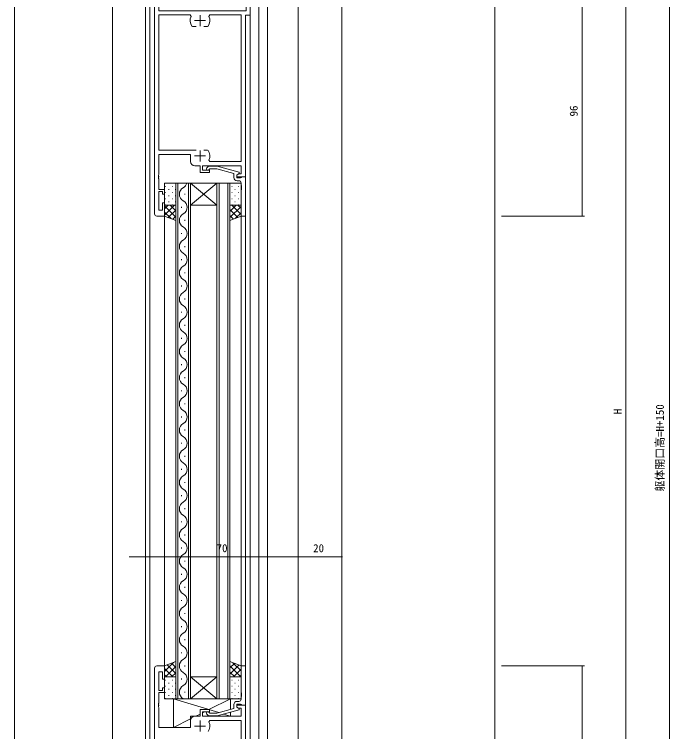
# Model space of a CAD drawing. Units: millimetres, scale not verified. Extents: x -742 to 539, y -420 to 386.
# Drawn here: x -501.8 to -201.8, y -111.1 to 217.4 of the extents above; entities that cross this region are included whole.
import ezdxf
from ezdxf.enums import TextEntityAlignment as Align

# ---------------------------------------------------------------- set-up
doc = ezdxf.new("R2010")
doc.units = ezdxf.units.MM
doc.header["$LTSCALE"] = 2
for name, color, linetype, lineweight in [('0-3_YKK_12', 2, 'Continuous', 9), ('0-4_YSS_K', 3, 'Continuous', 9), ('0-5_YKK_D', 6, 'Continuous', 9), ('0-6_YKK_13', 4, 'Continuous', 9), ('0-7_YKK_11', 7, 'Continuous', 9)]:
    doc.layers.add(name, color=color, linetype=linetype, lineweight=lineweight)
doc.styles.add('ＭＳ ゴシック', font='')
doc.styles.get('ＭＳ ゴシック').set_extended_font_data('MS Gothic')

msp = doc.modelspace()

# ---------------------------------------------------------------- linework, layer by layer
at = {"layer": '0-3_YKK_12'}
for p, q in [((-351.82, -164.311), (-351.82, 250.997)), ((-441.82, -207.279), (-441.82, 236.296)), ((-371.82, -178.721), (-371.82, 236.296)), ((-389.82, -166.004), (-389.82, 220.996)), ((-385.92, -166.004), (-385.92, 220.996)), ((-427.92, 139.996), (-421.12, 139.996)), ((-427.92, -96.004), (-427.92, 139.996)), ((-426.92, 139.996), (-426.92, -96.004)), ((-422.12, -96.004), (-422.12, 139.996)), ((-409.12, 139.996), (-421.12, 129.996)), ((-421.12, 139.996), (-409.12, 129.996)), ((-421.12, 139.996), (-409.12, 139.996)), ((-421.12, 139.996), (-421.12, -96.004)), ((-409.12, 139.996), (-403.12, 139.996)), ((-409.12, -96.004), (-409.12, 139.996)), ((-408.12, 139.996), (-408.12, -96.004)), ((-404.12, -96.004), (-404.12, 139.996)), ((-403.12, 139.996), (-403.12, -96.004)), ((-423.76, 134.796), (-423.76, 135.196)), ((-425.28, 128.796), (-425.28, 129.196)), ((-421.12, 129.996), (-409.12, 129.996)), ((-433.02, -81.004), (-433.02, 124.996)), ((-398.02, -81.004), (-398.02, 124.996)), ((-396.02, -81.304), (-396.02, 125.296)), ((-423.76, 122.796), (-423.76, 123.196)), ((-425.28, 116.796), (-425.28, 117.196)), ((-423.76, 110.796), (-423.76, 111.196)), ((-425.28, 104.796), (-425.28, 105.196)), ((-423.76, 98.796), (-423.76, 99.196)), ((-425.28, 92.796), (-425.28, 93.196)), ((-423.76, 86.796), (-423.76, 87.196)), ((-425.28, 80.796), (-425.28, 81.196)), ((-423.76, 74.796), (-423.76, 75.196)), ((-425.28, 68.796), (-425.28, 69.196)), ((-423.76, 62.796), (-423.76, 63.196)), ((-425.28, 56.796), (-425.28, 57.196)), ((-423.76, 50.796), (-423.76, 51.196)), ((-425.28, 44.796), (-425.28, 45.196)), ((-423.76, 38.796), (-423.76, 39.196)), ((-425.28, 32.796), (-425.28, 33.196)), ((-423.76, 26.796), (-423.76, 27.196)), ((-425.28, 20.796), (-425.28, 21.196)), ((-423.76, 14.796), (-423.76, 15.196)), ((-425.28, 8.796), (-425.28, 9.196)), ((-423.76, 2.796), (-423.76, 3.196)), ((-425.28, -3.204), (-425.28, -2.804)), ((-423.76, -9.204), (-423.76, -8.804)), ((-425.28, -15.204), (-425.28, -14.804)), ((-423.76, -21.204), (-423.76, -20.804)), ((-425.28, -27.204), (-425.28, -26.804)), ((-423.76, -33.204), (-423.76, -32.804)), ((-425.28, -39.204), (-425.28, -38.804)), ((-423.76, -45.204), (-423.76, -44.804)), ((-425.28, -51.204), (-425.28, -50.804)), ((-423.76, -57.204), (-423.76, -56.804)), ((-425.28, -63.204), (-425.28, -62.804)), ((-423.76, -69.204), (-423.76, -68.804)), ((-425.28, -75.204), (-425.28, -74.804)), ((-423.76, -81.204), (-423.76, -80.804)), ((-425.28, -87.204), (-425.28, -86.804)), ((-409.12, -96.004), (-421.12, -86.004)), ((-421.12, -96.004), (-409.12, -86.004)), ((-421.12, -86.004), (-409.12, -86.004)), ((-423.76, -93.204), (-423.76, -92.804)), ((-421.12, -96.004), (-427.92, -96.004)), ((-421.12, -96.004), (-409.12, -96.004)), ((-403.12, -96.004), (-409.12, -96.004))]:
    msp.add_line(p, q, dxfattribs=at)
for points in [[(-439.82, -186.004), (-439.82, 229.996), (-393.82, 229.996)], [(-439.82, -186.004), (-393.82, -186.004), (-393.82, 229.996)]]:
    msp.add_lwpolyline(points, dxfattribs=at)
for centre, start, end in [((-422.843, 134.996), 119.20253, 240.79745), ((-426.197, 140.996), 299.20253, 343.08336), ((-426.197, 128.996), 299.20253, 60.79745), ((-422.843, 122.996), 119.20253, 240.79745), ((-426.197, 116.996), 299.20253, 60.79745), ((-422.843, 110.996), 119.20253, 240.79745), ((-426.197, 104.996), 299.20253, 60.79745), ((-422.843, 98.996), 119.20253, 240.79745), ((-426.197, 92.996), 299.20253, 60.79745), ((-422.843, 86.996), 119.20253, 240.79745), ((-426.197, 80.996), 299.20253, 60.79745), ((-422.843, 74.996), 119.20253, 240.79745), ((-426.197, 68.996), 299.20253, 60.79745), ((-422.843, 62.996), 119.20253, 240.79745), ((-426.197, 56.996), 299.20253, 60.79745), ((-422.843, 50.996), 119.20253, 240.79745), ((-426.197, 44.996), 299.20253, 60.79745), ((-422.843, 38.996), 119.20253, 240.79745), ((-426.197, 32.996), 299.20253, 60.79745), ((-422.843, 26.996), 119.20253, 240.79745), ((-426.197, 20.996), 299.20253, 60.79745), ((-422.843, 14.996), 119.20253, 240.79745), ((-426.197, 8.996), 299.20253, 60.79745), ((-422.843, 2.996), 119.20253, 240.79745), ((-426.197, -3.004), 299.20253, 60.79745), ((-422.843, -9.004), 119.20253, 240.79745), ((-426.197, -15.004), 299.20253, 60.79745), ((-422.843, -21.004), 119.20253, 240.79745), ((-426.197, -27.004), 299.20253, 60.79745), ((-422.843, -33.004), 119.20253, 240.79745), ((-426.197, -39.004), 299.20253, 60.79745), ((-422.843, -45.004), 119.20253, 240.79745), ((-426.197, -51.004), 299.20253, 60.79745), ((-422.843, -57.004), 119.20253, 240.79745), ((-426.197, -63.004), 299.20253, 60.79745), ((-422.843, -69.004), 119.20253, 240.79745), ((-426.197, -75.004), 299.20253, 60.79745), ((-422.843, -81.004), 119.20253, 240.79745), ((-426.197, -87.004), 299.20253, 60.79745), ((-422.843, -93.004), 119.20253, 240.79745)]:
    msp.add_arc(centre, 3.437, start, end, dxfattribs=at)
at = {"layer": '0-4_YSS_K'}
for p, q in [((-501.818, -226.433), (-501.818, 255.997)), ((-456.818, -218.498), (-456.818, 255.997)), ((-281.82, 250.996), (-281.82, -167.011))]:
    msp.add_line(p, q, dxfattribs=at)
at = {"layer": '0-5_YKK_D'}
for p, q in [((-201.819, -254.011), (-201.819, 295.997)), ((-221.82, 228.996), (-221.82, -157.004)), ((-241.819, 220.996), (-241.819, 124.996)), ((-278.82, 124.996), (-240.82, 124.996)), ((-449.26, -31.004), (-379.26, -31.004)), ((-441.82, -71.004), (-441.82, -30.004)), ((-441.82, -31.002), (-371.82, -31.002)), ((-371.82, -71.004), (-371.82, -30.004)), ((-371.778, -31.002), (-351.82, -31.002)), ((-441.82, -71.004), (-441.82, -50.004)), ((-396.02, -71.004), (-396.02, -50.004)), ((-396.02, -71.004), (-396.02, -50.004)), ((-371.82, -71.004), (-371.82, -50.004)), ((-278.82, -81.004), (-240.82, -81.004)), ((-241.819, -81.004), (-241.819, -164.004))]:
    msp.add_line(p, q, dxfattribs=at)
for centre, start, end in [((-241.819, 124.996), 90, 270), ((-241.819, 124.996), 270, 90), ((-441.82, -31.004), 0, 180), ((-441.82, -31.004), 180, 0), ((-371.82, -31.004), 0, 180), ((-371.82, -31.004), 180, 0), ((-351.816, -31.004), 0, 180), ((-351.816, -31.004), 180, 0), ((-241.819, -81.004), 90, 270), ((-241.819, -81.004), 270, 90)]:
    msp.add_arc(centre, 0.106, start, end, dxfattribs=at)
at = {"layer": '0-6_YKK_13'}
for p, q in [((-432.6, 138.576), (-432.4, 138.576)), ((-431.185, 139.991), (-430.985, 139.991)), ((-429.57, 138.576), (-429.37, 138.576)), ((-428.155, 139.991), (-427.955, 139.991)), ((-402.3, 138.576), (-402.1, 138.576)), ((-400.885, 139.991), (-400.685, 139.991)), ((-399.27, 138.576), (-399.07, 138.576)), ((-432.6, 135.746), (-432.4, 135.746)), ((-431.185, 137.161), (-430.985, 137.161)), ((-429.57, 135.746), (-429.37, 135.746)), ((-428.155, 137.161), (-427.955, 137.161)), ((-402.3, 135.746), (-402.1, 135.746)), ((-400.885, 137.161), (-400.685, 137.161)), ((-399.27, 135.746), (-399.07, 135.746)), ((-432.6, 132.916), (-432.4, 132.916)), ((-431.185, 134.331), (-430.985, 134.331)), ((-431.185, 131.501), (-430.985, 131.501)), ((-429.57, 132.916), (-429.37, 132.916)), ((-428.155, 134.331), (-427.955, 134.331)), ((-428.155, 131.501), (-427.955, 131.501)), ((-402.3, 132.916), (-402.1, 132.916)), ((-400.885, 134.331), (-400.685, 134.331)), ((-400.885, 131.501), (-400.685, 131.501)), ((-399.27, 132.916), (-399.07, 132.916)), ((-431.328, 129.996), (-433.02, 128.304)), ((-428.5, 129.996), (-433.02, 125.476)), ((-433.02, 129.628), (-427.92, 124.528)), ((-432.6, 130.086), (-432.4, 130.086)), ((-430.56, 129.996), (-427.92, 127.356)), ((-429.57, 130.086), (-429.37, 130.086)), ((-403.044, 129.996), (-403.12, 129.92)), ((-400.215, 129.996), (-403.12, 127.092)), ((-398.02, 129.363), (-403.12, 124.263)), ((-402.3, 130.086), (-402.1, 130.086)), ((-402.275, 129.996), (-398.02, 125.74)), ((-399.447, 129.996), (-398.02, 128.569)), ((-399.27, 130.086), (-399.07, 130.086)), ((-433.02, 126.799), (-430.053, 123.832)), ((-427.92, 127.747), (-431.333, 124.334)), ((-427.92, 124.919), (-429.301, 123.538)), ((-403.12, 128.012), (-399.517, 124.409)), ((-403.12, 125.184), (-401.548, 123.612)), ((-398.02, 126.535), (-400.551, 124.003)), ((-428.885, -79.382), (-433.02, -83.517)), ((-427.92, -81.246), (-432.678, -86.004)), ((-431.843, -80.542), (-427.92, -84.465)), ((-429.811, -79.746), (-427.92, -81.637)), ((-403.07, -79.023), (-403.12, -79.073)), ((-401.038, -79.82), (-403.12, -81.902)), ((-399.007, -80.617), (-403.12, -84.73)), ((-403.12, -80.981), (-398.097, -86.004)), ((-401.719, -79.553), (-398.02, -83.252)), ((-433.02, -82.194), (-429.209, -86.004)), ((-433.02, -85.022), (-432.038, -86.004)), ((-427.92, -84.074), (-429.849, -86.004)), ((-403.12, -83.809), (-400.925, -86.004)), ((-398.02, -82.458), (-401.565, -86.004)), ((-398.02, -85.287), (-398.737, -86.004)), ((-432.6, -87.44), (-432.4, -87.44)), ((-431.185, -86.025), (-430.985, -86.025)), ((-429.57, -87.44), (-429.37, -87.44)), ((-428.155, -86.025), (-427.955, -86.025)), ((-402.3, -87.439), (-402.1, -87.439)), ((-400.885, -86.025), (-400.685, -86.025)), ((-399.27, -87.439), (-399.07, -87.439)), ((-432.6, -90.27), (-432.4, -90.27)), ((-431.185, -88.855), (-430.985, -88.855)), ((-431.185, -91.685), (-430.985, -91.685)), ((-429.57, -90.27), (-429.37, -90.27)), ((-428.155, -88.855), (-427.955, -88.855)), ((-428.155, -91.685), (-427.955, -91.685)), ((-402.3, -90.27), (-402.1, -90.27)), ((-400.885, -88.854), (-400.685, -88.854)), ((-400.885, -91.685), (-400.685, -91.685)), ((-399.27, -90.27), (-399.07, -90.27)), ((-432.6, -93.1), (-432.4, -93.1)), ((-431.185, -94.515), (-430.985, -94.515)), ((-429.57, -93.1), (-429.37, -93.1)), ((-428.155, -94.515), (-427.955, -94.515)), ((-402.3, -93.099), (-402.1, -93.099)), ((-400.885, -94.515), (-400.685, -94.515)), ((-399.27, -93.099), (-399.07, -93.099)), ((-432.6, -95.93), (-432.4, -95.93)), ((-429.57, -95.93), (-429.37, -95.93)), ((-408.22, -102.373), (-428.92, -96.004)), ((-412.775, -101.007), (-402.92, -96.004)), ((-402.3, -95.93), (-402.1, -95.93)), ((-399.27, -95.93), (-399.07, -95.93)), ((-418.677, -104.004), (-416.72, -103.01)), ((-415.72, -102.502), (-414.738, -102.004)), ((-402.92, -104.004), (-406.062, -103.037)), ((-428.92, -109.204), (-421.12, -105.244))]:
    msp.add_line(p, q, dxfattribs=at)
for points in [[(-433.02, 129.996), (-427.92, 129.996), (-427.92, 139.996), (-433.02, 139.996)], [(-398.02, 129.996), (-403.12, 129.996), (-403.12, 139.996), (-398.02, 139.996)], [(-427.92, 129.996), (-427.92, 122.996), (-433.02, 124.996), (-433.02, 129.996)], [(-403.12, 129.996), (-403.12, 122.996), (-398.02, 124.996), (-398.02, 129.996)], [(-427.92, -86.004), (-427.92, -79.004), (-433.02, -81.004), (-433.02, -86.004)], [(-403.12, -86.004), (-403.12, -79.004), (-398.02, -81.004), (-398.02, -86.004)], [(-433.02, -86.004), (-427.92, -86.004), (-427.92, -96.004), (-433.02, -96.004)], [(-398.02, -86.004), (-403.12, -86.004), (-403.12, -96.004), (-398.02, -96.004)]]:
    msp.add_lwpolyline(points, close=True, dxfattribs=at)
for points in [[(-428.92, -96.004), (-402.92, -96.004), (-402.92, -100.953)], [(-417.02, -104.004), (-421.12, -104.004), (-421.12, -109.204), (-428.92, -109.204), (-428.92, -96.004)], [(-402.92, -102.195), (-402.92, -104.004), (-415.42, -104.004)]]:
    msp.add_lwpolyline(points, dxfattribs=at)
at = {"layer": '0-7_YKK_11'}
for p, q in [((-416.82, 211.996), (-416.82, 216.996)), ((-419.32, 214.496), (-414.32, 214.496)), ((-416.82, 149.996), (-416.82, 154.996)), ((-415.07, 155.196), (-413.373, 155.196)), ((-419.32, 152.496), (-414.32, 152.496)), ((-399.02, 141.196), (-399.82, 141.196)), ((-399.02, -97.204), (-399.82, -97.204)), ((-416.82, -106.004), (-416.82, -111.004)), ((-419.32, -108.504), (-414.32, -108.504))]:
    msp.add_line(p, q, dxfattribs=at)
for points in [[(-437.62, 125.996), (-437.62, 229.996), (-435.69, 229.996), (-435.69, 218.996), (-395.75, 218.996), (-395.75, 229.996), (-393.82, 229.996), (-393.82, 216.996), (-396.02, 216.996), (-396.02, 142.996), (-400.02, 142.996), (-400.02, 143.796), (-399.154, 144.296), (-397.95, 144.296), (-397.95, 147.996), (-415.72, 147.996), (-415.72, 145.996), (-412.52, 145.996), (-412.52, 144.996), (-416.72, 144.996), (-416.72, 147.996), (-419.12, 147.996)], [(-420.916, 216.359), (-421.371, 217.066), (-435.69, 217.066), (-435.69, 155.196), (-418.57, 155.196)], [(-412.723, 150.633), (-412.268, 149.926), (-397.95, 149.926), (-397.95, 217.066), (-412.268, 217.066), (-412.723, 216.359)], [(-418.57, 211.796), (-420.266, 211.796), (-420.513, 211.925)], [(-413.127, 211.925), (-413.373, 211.796), (-415.07, 211.796)], [(-415.07, 155.196), (-413.373, 155.196), (-413.127, 155.067)], [(-421.12, 149.996), (-421.12, 153.196), (-435.69, 153.196), (-435.69, 143.954), (-435.81, 143.771), (-435.81, 143.221), (-435.69, 143.038), (-435.69, 142.954), (-435.81, 142.771), (-435.81, 142.221), (-435.69, 142.038), (-435.69, 137.196), (-433.02, 137.196), (-433.02, 134.996), (-434.02, 134.996), (-434.02, 136.196), (-435.69, 136.196), (-435.69, 127.696), (-434.02, 127.696), (-434.02, 130.996), (-433.02, 130.996), (-433.02, 124.996), (-436.62, 124.996)], [(-413.644, 147.02), (-412.868, 147.796), (-408.923, 147.796), (-398.82, 145.089), (-398.82, 144.489), (-400.02, 143.796), (-400.02, 142.496), (-398.22, 142.496), (-398.02, 142.696), (-397.72, 142.996), (-396.02, 142.996)], [(-401.32, 142.696), (-401.32, 144.516), (-409.081, 146.596), (-412.371, 146.596), (-412.795, 146.172)], [(-396.02, 142.996), (-396.02, 124.996), (-398.02, 124.996), (-398.02, 137.038), (-397.9, 137.221), (-397.9, 137.771), (-398.02, 137.954), (-398.02, 138.038), (-397.9, 138.221), (-397.9, 138.771), (-398.02, 138.954), (-398.02, 140.196)], [(-437.62, -82.004), (-437.62, -186.004), (-435.69, -186.004), (-435.69, -175.004), (-395.75, -175.004), (-395.75, -186.004), (-393.82, -186.004), (-393.82, -173.004), (-396.02, -173.004), (-396.02, -99.004), (-400.02, -99.004), (-400.02, -99.804), (-399.154, -100.304), (-397.95, -100.304), (-397.95, -104.004), (-415.72, -104.004), (-415.72, -102.004), (-412.52, -102.004), (-412.52, -101.004), (-416.72, -101.004), (-416.72, -104.004), (-419.12, -104.004)], [(-421.12, -106.004), (-421.12, -109.204), (-435.69, -109.204), (-435.69, -99.962), (-435.81, -99.779), (-435.81, -99.229), (-435.69, -99.046), (-435.69, -98.962), (-435.81, -98.779), (-435.81, -98.229), (-435.69, -98.046), (-435.69, -93.204), (-433.02, -93.204), (-433.02, -91.004), (-434.02, -91.004), (-434.02, -92.204), (-435.69, -92.204), (-435.69, -83.704), (-434.02, -83.704), (-434.02, -87.004), (-433.02, -87.004), (-433.02, -81.004), (-436.62, -81.004)], [(-396.02, -99.004), (-396.02, -81.004), (-398.02, -81.004), (-398.02, -93.046), (-397.9, -93.229), (-397.9, -93.779), (-398.02, -93.962), (-398.02, -94.046), (-397.9, -94.229), (-397.9, -94.779), (-398.02, -94.962), (-398.02, -96.204)], [(-413.644, -103.028), (-412.868, -103.804), (-408.923, -103.804), (-398.82, -101.097), (-398.82, -100.497), (-400.02, -99.804), (-400.02, -98.504), (-398.22, -98.504), (-398.02, -98.704), (-397.72, -99.004), (-396.02, -99.004)], [(-401.32, -98.704), (-401.32, -100.524), (-409.081, -102.604), (-412.371, -102.604), (-412.795, -102.18)], [(-412.723, -106.641), (-412.268, -105.934), (-397.95, -105.934), (-397.95, -173.074), (-412.268, -173.074), (-412.723, -172.367)]]:
    msp.add_lwpolyline(points, dxfattribs=at)
for centre, radius, start, end in [((-416.82, 214.496), 4.5, 155.54362, 214.84991), ((-416.82, 214.496), 4.5, 325.15007, 24.45636), ((-416.82, 152.496), 4.5, 335.54362, 34.84991), ((-419.12, 149.996), 2, 180, 269.99998), ((-413.22, 146.596), 0.6, 134.99998, 315), ((-399.82, 142.696), 1.5, 180, 269.99998), ((-399.02, 140.196), 1, 0, 89.99998), ((-436.62, 125.996), 1, 180, 269.99998), ((-436.62, -82.004), 1, 90, 179.99998), ((-399.82, -98.704), 1.5, 90, 179.99998), ((-399.02, -96.204), 1, 270, 359.99998), ((-419.12, -106.004), 2, 90, 179.99998), ((-413.22, -102.604), 0.6, 44.99998, 225), ((-416.82, -108.504), 4.5, 325.15007, 24.45636)]:
    msp.add_arc(centre, radius, start, end, dxfattribs=at)

# ---------------------------------------------------------------- texts
at = {"layer": '0-5_YKK_D', "color": 4, "style": 'ＭＳ ゴシック'}
for s, p in [('96', (-242.819, 170.596)), ('H', (-222.62, 34.271)), ('躯体開口高=H+150', (-203.352, -1.132))]:
    msp.add_text(s, height=3.666, rotation=90, dxfattribs=at).set_placement(p, align=Align.BOTTOM_LEFT)
for s, p in [('70', (-409.22, -30.004)), ('20', (-365.025, -30.004))]:
    msp.add_text(s, height=3.666, dxfattribs=at).set_placement(p, align=Align.BOTTOM_LEFT)

doc.saveas('drawing.dxf')
